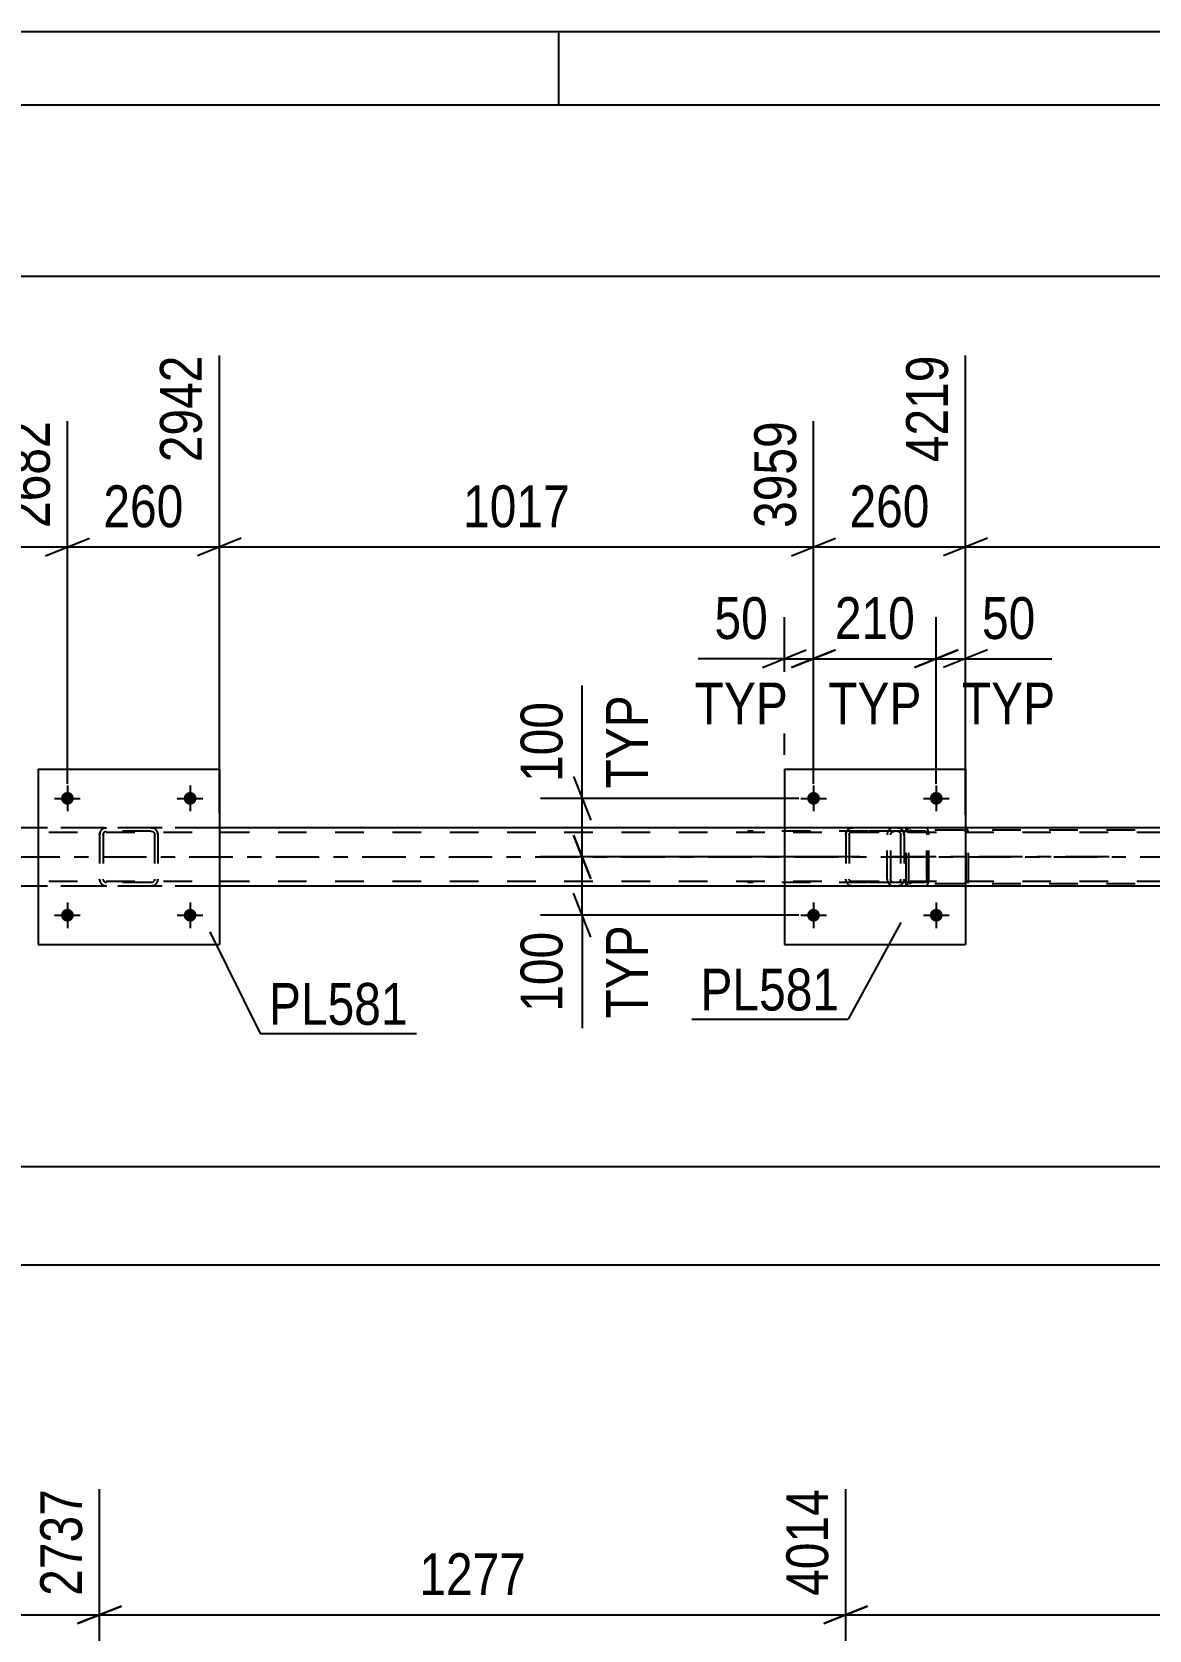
# Model space of a CAD drawing. Header units: millimetres. Extents: x 0 to 841, y 0 to 594.
# Drawn here: x 174.9 to 251.4, y 484.6 to 594 of the extents above; entities that cross this region are included whole.
import ezdxf

# ---------------------------------------------------------------- set-up
doc = ezdxf.new("R2010")
doc.units = ezdxf.units.MM
doc.linetypes.add('DXK_LINE_DOT2', pattern=[3.9198, 1.9599, -1.9599])
doc.linetypes.add('DXK_LINE_DOT3', pattern=[5.9187, 2.979, -0.9799, 0.9799, -0.9799])
doc.styles.add('Arial Narrow', font='ARIALN.TTF', dxfattribs={"height": 0.2})

# ---------------------------------------------------------------- blocks, each defined once
blk = doc.blocks.new('Unknown-815137511-1135 - 13993')
at = {"color": 5, "linetype": 'Continuous'}
for p, q in [((841, 594), (0, 594)), ((211, 589), (211, 594)), ((836, 589), (5, 589))]:
    blk.add_line(p, q, dxfattribs=at)
blk = doc.blocks.new('Bolt-815137511-2460 - 2456')
at = {"linetype": 'Continuous'}
for points in [[(177.8, 541.54, -1), (176.92, 541.54, -1)], [(186.2, 541.54, -1), (185.32, 541.54, -1)]]:
    blk.add_hatch(color=1, dxfattribs=at).paths.add_polyline_path(points)
at = {"color": 1, "linetype": 'Continuous'}
for p, q in [((176.48, 541.54), (178.24, 541.54)), ((177.36, 542.42), (177.36, 540.66)), ((184.88, 541.54), (186.64, 541.54)), ((185.76, 542.42), (185.76, 540.66))]:
    blk.add_line(p, q, dxfattribs=at)
blk = doc.blocks.new('Bolt-815137511-2461 - 2456')
at = {"linetype": 'Continuous'}
for points in [[(177.8, 533.54, -1), (176.92, 533.54, -1)], [(186.2, 533.54, -1), (185.32, 533.54, -1)]]:
    blk.add_hatch(color=1, dxfattribs=at).paths.add_polyline_path(points)
at = {"color": 1, "linetype": 'Continuous'}
for p, q in [((177.36, 534.42), (177.36, 532.66)), ((185.76, 534.42), (185.76, 532.66)), ((176.48, 533.54), (178.24, 533.54)), ((184.88, 533.54), (186.64, 533.54))]:
    blk.add_line(p, q, dxfattribs=at)
blk = doc.blocks.new('Bolt-815137511-2462 - 2456')
at = {"linetype": 'Continuous'}
for points in [[(228.88, 541.54, -1), (228, 541.54, -1)], [(237.28, 541.54, -1), (236.4, 541.54, -1)]]:
    blk.add_hatch(color=1, dxfattribs=at).paths.add_polyline_path(points)
at = {"color": 1, "linetype": 'Continuous'}
for p, q in [((227.56, 541.54), (229.32, 541.54)), ((228.44, 542.42), (228.44, 540.66)), ((235.96, 541.54), (237.72, 541.54)), ((236.84, 542.42), (236.84, 540.66))]:
    blk.add_line(p, q, dxfattribs=at)
blk = doc.blocks.new('Bolt-815137511-2463 - 2456')
at = {"linetype": 'Continuous'}
for points in [[(228.88, 533.54, -1), (228, 533.54, -1)], [(237.28, 533.54, -1), (236.4, 533.54, -1)]]:
    blk.add_hatch(color=1, dxfattribs=at).paths.add_polyline_path(points)
at = {"color": 1, "linetype": 'Continuous'}
for p, q in [((228.44, 534.42), (228.44, 532.66)), ((236.84, 534.42), (236.84, 532.66)), ((227.56, 533.54), (229.32, 533.54)), ((235.96, 533.54), (237.72, 533.54))]:
    blk.add_line(p, q, dxfattribs=at)
blk = doc.blocks.new('Part-815137511-2602 - 2456')
at = {"color": 2, "linetype": 'Continuous'}
for p, q in [((175.36, 539.53), (153.8, 539.53)), ((226.44, 539.53), (187.76, 539.53)), ((277.53, 539.53), (238.84, 539.53)), ((175.36, 535.53), (153.65, 535.53)), ((226.44, 535.53), (187.76, 535.53)), ((277.53, 535.53), (238.84, 535.53))]:
    blk.add_line(p, q, dxfattribs=at)
at = {"color": 7, "linetype": 'DXK_LINE_DOT2'}
for p, q in [((715.87, 539.53), (175.36, 539.53)), ((187.76, 539.53), (175.36, 539.53)), ((238.84, 539.53), (226.44, 539.53)), ((718.99, 539.21), (114.68, 539.21)), ((718.99, 535.85), (114.68, 535.85)), ((715.87, 535.53), (175.36, 535.53)), ((187.76, 535.53), (175.36, 535.53)), ((238.84, 535.53), (226.44, 535.53))]:
    blk.add_line(p, q, dxfattribs=at)
at = {"color": 7, "linetype": 'DXK_LINE_DOT3'}
blk.add_line((114.68, 537.53), (718.99, 537.53), dxfattribs=at)
blk = doc.blocks.new('Part-815137511-2502 - 2456')
at = {"color": 2, "linetype": 'Continuous'}
for p, q in [((175.36, 543.53), (175.36, 531.53)), ((175.36, 543.53), (187.76, 543.53)), ((187.76, 543.53), (187.76, 531.53)), ((175.36, 531.53), (187.76, 531.53))]:
    blk.add_line(p, q, dxfattribs=at)
blk = doc.blocks.new('Part-815137511-2503 - 2456')
at = {"color": 7, "linetype": 'DXK_LINE_DOT2'}
for p, q in [((179.86, 539.5), (180.04, 539.53)), ((180.04, 539.53), (179.86, 539.5)), ((179.95, 539.28), (180.04, 539.29)), ((183.08, 539.53), (180.04, 539.53)), ((183.08, 539.29), (180.04, 539.29)), ((183.08, 539.53), (183.27, 539.5)), ((183.27, 539.5), (183.08, 539.53)), ((183.08, 539.29), (183.18, 539.28)), ((179.56, 539.05), (179.6, 539.24)), ((179.6, 539.24), (179.56, 539.05)), ((179.56, 539.05), (179.56, 536.01)), ((179.8, 539.05), (179.82, 539.15)), ((179.8, 539.05), (179.8, 536.01)), ((179.82, 539.15), (179.87, 539.22)), ((179.87, 539.22), (179.95, 539.28)), ((183.18, 539.28), (183.25, 539.22)), ((183.25, 539.22), (183.31, 539.15)), ((183.31, 539.15), (183.32, 539.05)), ((183.32, 539.05), (183.32, 536.01)), ((183.53, 539.24), (183.56, 539.05)), ((183.56, 539.05), (183.53, 539.24)), ((183.56, 539.05), (183.56, 536.01)), ((179.6, 535.83), (179.56, 536.01)), ((179.56, 536.01), (179.6, 535.83)), ((179.82, 535.92), (179.8, 536.01)), ((183.32, 536.01), (183.31, 535.92)), ((183.56, 536.01), (183.53, 535.83)), ((183.53, 535.83), (183.56, 536.01)), ((179.87, 535.84), (179.82, 535.92)), ((180.04, 535.53), (179.86, 535.57)), ((179.86, 535.57), (180.04, 535.53)), ((179.95, 535.79), (179.87, 535.84)), ((180.04, 535.77), (179.95, 535.79)), ((183.08, 535.77), (180.04, 535.77)), ((183.08, 535.53), (180.04, 535.53)), ((183.18, 535.79), (183.08, 535.77)), ((183.27, 535.57), (183.08, 535.53)), ((183.08, 535.53), (183.27, 535.57)), ((183.25, 535.84), (183.18, 535.79)), ((183.31, 535.92), (183.25, 535.84))]:
    blk.add_line(p, q, dxfattribs=at)
at = {"color": 7, "linetype": 'DXK_LINE_DOT3'}
blk.add_line((181.56, 537.53), (181.56, 537.53), dxfattribs=at)
at = {"color": 7, "linetype": 'DXK_LINE_DOT2'}
for centre, start, end in [((180.04, 539.05), 112.5, 157.5), ((180.04, 539.05), 112.5, 157.5), ((183.08, 539.05), 22.5, 67.5), ((183.08, 539.05), 22.5, 67.5), ((180.04, 536.01), 202.5, 247.5), ((180.04, 536.01), 202.5, 247.5), ((183.08, 536.01), 292.5, 337.5), ((183.08, 536.01), 292.5, 337.5)]:
    blk.add_arc(centre, 0.48, start, end, dxfattribs=at)
blk = doc.blocks.new('Part-815137511-2508 - 2456')
at = {"color": 2, "linetype": 'Continuous'}
for p, q in [((226.44, 543.53), (226.44, 531.53)), ((226.44, 543.53), (238.84, 543.53)), ((238.84, 543.53), (238.84, 531.53)), ((226.44, 531.53), (238.84, 531.53))]:
    blk.add_line(p, q, dxfattribs=at)
blk = doc.blocks.new('Part-815137511-2509 - 2456')
at = {"color": 7, "linetype": 'DXK_LINE_DOT2'}
for p, q in [((230.94, 539.5), (231.12, 539.53)), ((231.12, 539.53), (230.94, 539.5)), ((231.03, 539.28), (231.12, 539.29)), ((234.16, 539.53), (231.12, 539.53)), ((234.16, 539.29), (231.12, 539.29)), ((234.16, 539.53), (234.35, 539.5)), ((234.35, 539.5), (234.16, 539.53)), ((234.16, 539.29), (234.26, 539.28)), ((230.64, 539.05), (230.68, 539.24)), ((230.68, 539.24), (230.64, 539.05)), ((230.64, 539.05), (230.64, 536.01)), ((230.88, 539.05), (230.9, 539.15)), ((230.88, 539.05), (230.88, 536.01)), ((230.9, 539.15), (230.95, 539.22)), ((230.95, 539.22), (231.03, 539.28)), ((234.26, 539.28), (234.33, 539.22)), ((234.33, 539.22), (234.39, 539.15)), ((234.39, 539.15), (234.4, 539.05)), ((234.4, 539.05), (234.4, 536.01)), ((234.61, 539.24), (234.64, 539.05)), ((234.64, 539.05), (234.61, 539.24)), ((234.64, 539.05), (234.64, 536.01)), ((230.68, 535.83), (230.64, 536.01)), ((230.64, 536.01), (230.68, 535.83)), ((230.9, 535.92), (230.88, 536.01)), ((234.4, 536.01), (234.39, 535.92)), ((234.64, 536.01), (234.61, 535.83)), ((234.61, 535.83), (234.64, 536.01)), ((230.95, 535.84), (230.9, 535.92)), ((231.12, 535.53), (230.94, 535.57)), ((230.94, 535.57), (231.12, 535.53)), ((231.03, 535.79), (230.95, 535.84)), ((231.12, 535.77), (231.03, 535.79)), ((234.16, 535.77), (231.12, 535.77)), ((234.16, 535.53), (231.12, 535.53)), ((234.26, 535.79), (234.16, 535.77)), ((234.35, 535.57), (234.16, 535.53)), ((234.16, 535.53), (234.35, 535.57)), ((234.33, 535.84), (234.26, 535.79)), ((234.39, 535.92), (234.33, 535.84))]:
    blk.add_line(p, q, dxfattribs=at)
at = {"color": 7, "linetype": 'DXK_LINE_DOT3'}
blk.add_line((232.64, 537.53), (232.64, 537.53), dxfattribs=at)
at = {"color": 7, "linetype": 'DXK_LINE_DOT2'}
for centre, start, end in [((231.12, 539.05), 112.5, 157.5), ((231.12, 539.05), 112.5, 157.5), ((234.16, 539.05), 22.5, 67.5), ((234.16, 539.05), 22.5, 67.5), ((231.12, 536.01), 202.5, 247.5), ((231.12, 536.01), 202.5, 247.5), ((234.16, 536.01), 292.5, 337.5), ((234.16, 536.01), 292.5, 337.5)]:
    blk.add_arc(centre, 0.48, start, end, dxfattribs=at)
blk = doc.blocks.new('Part-815137511-2651 - 2456')
at = {"color": 7, "linetype": 'DXK_LINE_DOT2'}
for p, q in [((234.82, 539.34), (234.79, 539.21)), ((234.97, 539.28), (235.01, 539.33)), ((235.13, 539.53), (235, 539.51)), ((235.01, 539.33), (235.07, 539.36)), ((235.07, 539.36), (235.13, 539.37)), ((250.46, 539.53), (235.13, 539.53)), ((250.46, 539.37), (235.13, 539.37)), ((238.84, 539.51), (238.71, 539.53)), ((238.71, 539.37), (238.77, 539.36)), ((238.77, 539.36), (238.83, 539.33)), ((238.83, 539.33), (238.86, 539.28)), ((239.05, 539.21), (239.02, 539.34)), ((234.79, 535.85), (234.79, 539.21)), ((234.96, 539.21), (234.97, 539.28)), ((234.96, 535.85), (234.96, 539.21)), ((238.86, 539.28), (238.88, 539.21)), ((238.88, 535.85), (238.88, 539.21)), ((239.05, 535.85), (239.05, 539.21)), ((234.79, 535.85), (234.82, 535.73)), ((234.97, 535.79), (234.96, 535.85)), ((235.01, 535.74), (234.97, 535.79)), ((235, 535.56), (235.13, 535.53)), ((235.07, 535.71), (235.01, 535.74)), ((235.13, 535.69), (235.07, 535.71)), ((250.46, 535.69), (235.13, 535.69)), ((250.46, 535.53), (235.13, 535.53)), ((238.77, 535.71), (238.71, 535.69)), ((238.71, 535.53), (238.84, 535.56)), ((238.83, 535.74), (238.77, 535.71)), ((238.86, 535.79), (238.83, 535.74)), ((238.88, 535.85), (238.86, 535.79)), ((239.02, 535.73), (239.05, 535.85))]:
    blk.add_line(p, q, dxfattribs=at)
at = {"color": 7, "linetype": 'DXK_LINE_DOT3'}
blk.add_line((248.67, 537.53), (233.5, 537.53), dxfattribs=at)
at = {"color": 7, "linetype": 'DXK_LINE_DOT2'}
for centre, start, end in [((235.12, 539.2), 110.7583, 155.68), ((238.72, 539.2), 24.32, 69.2417), ((235.12, 535.87), 204.32, 249.2417)]:
    blk.add_arc(centre, 0.331, start, end, dxfattribs=at)
blk = doc.blocks.new('Part-815137511-2664 - 2456')
at = {"color": 7, "linetype": 'DXK_LINE_DOT2'}
for p, q in [((236.07, 539.53), (223.91, 539.53)), ((236.07, 539.29), (223.91, 539.29)), ((233.98, 539.53), (233.78, 539.5)), ((233.88, 539.28), (233.98, 539.29)), ((234.79, 539.29), (234.79, 539.53)), ((236.17, 539.5), (236.07, 539.53)), ((236.07, 539.29), (236.12, 539.28)), ((236.26, 539.39), (236.17, 539.5)), ((236.32, 539.24), (236.26, 539.39)), ((233.51, 539.24), (233.47, 539.05)), ((233.47, 536.01), (233.47, 539.05)), ((233.72, 539.05), (233.74, 539.15)), ((233.72, 536.01), (233.72, 539.05)), ((233.74, 539.15), (233.8, 539.22)), ((233.8, 539.22), (233.88, 539.28)), ((236.12, 539.28), (236.16, 539.22)), ((236.16, 539.22), (236.19, 539.15)), ((236.19, 539.15), (236.2, 539.05)), ((236.2, 536.01), (236.2, 539.05)), ((236.34, 539.05), (236.32, 539.24)), ((236.34, 536.01), (236.34, 539.05)), ((233.47, 536.01), (233.51, 535.83)), ((233.74, 535.92), (233.72, 536.01)), ((236.2, 536.01), (236.19, 535.92)), ((236.32, 535.83), (236.34, 536.01)), ((236.07, 535.77), (223.91, 535.77)), ((236.07, 535.53), (223.91, 535.53)), ((233.8, 535.84), (233.74, 535.92)), ((233.78, 535.57), (233.98, 535.53)), ((233.88, 535.79), (233.8, 535.84)), ((233.98, 535.77), (233.88, 535.79)), ((234.79, 535.53), (234.79, 535.77)), ((236.12, 535.79), (236.07, 535.77)), ((236.07, 535.53), (236.17, 535.57)), ((236.16, 535.84), (236.12, 535.79)), ((236.19, 535.92), (236.16, 535.84)), ((236.17, 535.57), (236.26, 535.67)), ((236.26, 535.67), (236.32, 535.83))]:
    blk.add_line(p, q, dxfattribs=at)
for centre, start, end in [((233.96, 539.04), 111.1941, 156.1506), ((233.96, 536.03), 203.8494, 248.8059)]:
    blk.add_arc(centre, 0.492, start, end, dxfattribs=at)
blk = doc.blocks.new('StraightDimension-815137511-10501 - 2456')
at = {"color": 7, "linetype": 'Continuous'}
for p, q in [((187.76, 540.53), (187.76, 571.86)), ((177.36, 542.54), (177.36, 567.36)), ((175.86, 558.15), (178.86, 559.35)), ((189.26, 559.35), (186.26, 558.15)), ((177.36, 558.75), (187.76, 558.75))]:
    blk.add_line(p, q, dxfattribs=at)
at = {"color": 0}
blk.add_wipeout([(185.91, 559.5), (185.91, 563.7), (179.22, 563.7), (179.22, 559.5)], dxfattribs=at)
at = {"color": 3, "style": 'Arial Narrow'}
blk.add_text('260', height=2.863, dxfattribs=at).set_placement((179.82, 560.1))
at = {"color": 0, "linetype": 'Continuous'}
blk.add_wipeout([(187.16, 572.46), (182.96, 572.46), (182.96, 563.95), (187.16, 563.95)], dxfattribs=at)
at = {"color": 3, "linetype": 'Continuous', "style": 'Arial Narrow'}
blk.add_text('2942', height=2.863, rotation=90.0002, dxfattribs=at).set_placement((186.56, 564.55))
blk = doc.blocks.new('StraightDimension-815137511-10502 - 2456')
at = {"color": 7, "linetype": 'Continuous'}
for p, q in [((153.8, 540.93), (153.8, 571.86)), ((177.36, 542.54), (177.36, 567.36)), ((155.3, 559.35), (152.3, 558.15)), ((175.86, 558.15), (178.86, 559.35)), ((153.8, 558.75), (177.36, 558.75))]:
    blk.add_line(p, q, dxfattribs=at)
at = {"color": 0}
blk.add_wipeout([(168.93, 559.5), (168.93, 563.7), (162.24, 563.7), (162.24, 559.5)], dxfattribs=at)
at = {"color": 3, "style": 'Arial Narrow'}
blk.add_text('589', height=2.863, dxfattribs=at).set_placement((162.84, 560.1))
at = {"color": 0, "linetype": 'Continuous'}
blk.add_wipeout([(176.76, 567.96), (172.56, 567.96), (172.56, 559.45), (176.76, 559.45)], dxfattribs=at)
at = {"color": 3, "linetype": 'Continuous', "style": 'Arial Narrow'}
blk.add_text('2682', height=2.863, rotation=90.0002, dxfattribs=at).set_placement((176.16, 560.05))
blk = doc.blocks.new('StraightDimension-815137511-2776 - 2456')
at = {"color": 7, "linetype": 'Continuous'}
blk.add_line((89.45, 509.62), (718.99, 509.62), dxfattribs=at)
blk = doc.blocks.new('StraightDimension-815137511-2845 - 2456')
at = {"color": 7, "linetype": 'Continuous'}
for p, q in [((212, 539.03), (213.2, 536.03)), ((231.64, 537.53), (209.75, 537.53)), ((212.6, 533.54), (212.6, 537.53)), ((213.2, 532.04), (212, 535.04)), ((227.44, 533.54), (209.75, 533.54)), ((212.6, 533.54), (212.6, 525.8)), ((212.6, 533.54), (212.6, 525.8))]:
    blk.add_line(p, q, dxfattribs=at)
at = {"color": 0}
blk.add_wipeout([(211.85, 533.01), (207.65, 533.01), (207.65, 526.33), (211.85, 526.33)], dxfattribs=at)
at = {"color": 0, "linetype": 'Continuous'}
blk.add_wipeout([(217.7, 533.46), (213.5, 533.46), (213.5, 525.87), (217.7, 525.87)], dxfattribs=at)
at = {"color": 3, "style": 'Arial Narrow'}
blk.add_text('100', height=2.863, rotation=90.0002, dxfattribs=at).set_placement((211.25, 526.93))
at = {"color": 3, "linetype": 'Continuous', "style": 'Arial Narrow'}
blk.add_text('TYP', height=2.863, rotation=90.0002, dxfattribs=at).set_placement((217.1, 526.47))
blk = doc.blocks.new('StraightDimension-815137511-2868 - 2456')
at = {"color": 7, "linetype": 'Continuous'}
for p, q in [((212.6, 541.54), (212.6, 549.27)), ((212.6, 541.54), (212.6, 549.27)), ((212, 543.04), (213.2, 540.04)), ((227.44, 541.54), (209.75, 541.54)), ((212.6, 537.53), (212.6, 541.54)), ((213.2, 536.03), (212, 539.03)), ((231.64, 537.53), (209.75, 537.53))]:
    blk.add_line(p, q, dxfattribs=at)
at = {"color": 0, "linetype": 'Continuous'}
blk.add_wipeout([(217.7, 549.2), (213.5, 549.2), (213.5, 541.61), (217.7, 541.61)], dxfattribs=at)
at = {"color": 0}
blk.add_wipeout([(211.85, 548.74), (207.65, 548.74), (207.65, 542.06), (211.85, 542.06)], dxfattribs=at)
at = {"color": 3, "linetype": 'Continuous', "style": 'Arial Narrow'}
blk.add_text('TYP', height=2.863, rotation=90.0002, dxfattribs=at).set_placement((217.1, 542.21))
at = {"color": 3, "style": 'Arial Narrow'}
blk.add_text('100', height=2.863, rotation=90.0002, dxfattribs=at).set_placement((211.25, 542.66))
blk = doc.blocks.new('StraightDimension-815137511-2892 - 2456')
at = {"color": 7, "linetype": 'Continuous'}
for p, q in [((236.84, 542.54), (236.84, 553.95)), ((238.84, 544.53), (238.84, 553.95)), ((235.34, 550.5), (238.34, 551.7)), ((240.34, 551.7), (237.34, 550.5)), ((236.84, 551.1), (238.84, 551.1)), ((238.84, 551.1), (244.75, 551.1)), ((238.84, 551.1), (244.75, 551.1))]:
    blk.add_line(p, q, dxfattribs=at)
at = {"color": 0}
blk.add_wipeout([(244.23, 551.85), (244.23, 556.05), (239.37, 556.05), (239.37, 551.85)], dxfattribs=at)
at = {"color": 0, "linetype": 'Continuous'}
blk.add_wipeout([(245.59, 546), (245.59, 550.2), (238, 550.2), (238, 546)], dxfattribs=at)
at = {"color": 3, "style": 'Arial Narrow'}
blk.add_text('50', height=2.863, dxfattribs=at).set_placement((239.97, 552.45))
at = {"color": 3, "linetype": 'Continuous', "style": 'Arial Narrow'}
blk.add_text('TYP', height=2.863, dxfattribs=at).set_placement((238.6, 546.6))
blk = doc.blocks.new('StraightDimension-815137511-2905 - 2456')
at = {"color": 7, "linetype": 'Continuous'}
for p, q in [((228.44, 542.54), (228.44, 553.95)), ((236.84, 542.54), (236.84, 553.95)), ((226.94, 550.5), (229.94, 551.7)), ((238.34, 551.7), (235.34, 550.5)), ((228.44, 551.1), (236.84, 551.1))]:
    blk.add_line(p, q, dxfattribs=at)
at = {"color": 0}
blk.add_wipeout([(235.99, 551.85), (235.99, 556.05), (229.3, 556.05), (229.3, 551.85)], dxfattribs=at)
at = {"color": 0, "linetype": 'Continuous'}
blk.add_wipeout([(236.44, 546), (236.44, 550.2), (228.85, 550.2), (228.85, 546)], dxfattribs=at)
at = {"color": 3, "style": 'Arial Narrow'}
blk.add_text('210', height=2.863, dxfattribs=at).set_placement((229.9, 552.45))
at = {"color": 3, "linetype": 'Continuous', "style": 'Arial Narrow'}
blk.add_text('TYP', height=2.863, dxfattribs=at).set_placement((229.45, 546.6))
blk = doc.blocks.new('StraightDimension-815137511-2921 - 2456')
at = {"color": 7, "linetype": 'Continuous'}
for p, q in [((226.44, 544.53), (226.44, 553.95)), ((228.44, 542.54), (228.44, 553.95)), ((224.94, 550.5), (227.94, 551.7)), ((229.94, 551.7), (226.94, 550.5)), ((226.44, 551.1), (220.54, 551.1)), ((226.44, 551.1), (220.54, 551.1)), ((226.44, 551.1), (228.44, 551.1))]:
    blk.add_line(p, q, dxfattribs=at)
at = {"color": 0}
blk.add_wipeout([(225.92, 551.85), (225.92, 556.05), (221.06, 556.05), (221.06, 551.85)], dxfattribs=at)
at = {"color": 0, "linetype": 'Continuous'}
blk.add_wipeout([(227.29, 546), (227.29, 550.2), (219.7, 550.2), (219.7, 546)], dxfattribs=at)
at = {"color": 3, "style": 'Arial Narrow'}
blk.add_text('50', height=2.863, dxfattribs=at).set_placement((221.66, 552.45))
at = {"color": 3, "linetype": 'Continuous', "style": 'Arial Narrow'}
blk.add_text('TYP', height=2.863, dxfattribs=at).set_placement((220.3, 546.6))
blk = doc.blocks.new('StraightDimension-815137511-2935 - 2456')
at = {"color": 7, "linetype": 'Continuous'}
blk.add_line((88.81, 577.29), (719.63, 577.29), dxfattribs=at)
blk = doc.blocks.new('StraightDimension-815137511-2958 - 2456')
at = {"color": 7, "linetype": 'Continuous'}
blk.add_line((153.65, 516.33), (718.99, 516.33), dxfattribs=at)
blk = doc.blocks.new('StraightDimension-815137511-10498 - 2456')
at = {"color": 7, "linetype": 'Continuous'}
for p, q in [((238.84, 540.44), (238.84, 571.86)), ((279.53, 542.54), (279.53, 567.36)), ((240.34, 559.35), (237.34, 558.15)), ((278.03, 558.15), (281.03, 559.35)), ((238.84, 558.75), (279.53, 558.75))]:
    blk.add_line(p, q, dxfattribs=at)
at = {"color": 0}
blk.add_wipeout([(263.44, 559.5), (263.44, 563.7), (254.93, 563.7), (254.93, 559.5)], dxfattribs=at)
at = {"color": 3, "style": 'Arial Narrow'}
blk.add_text('1017', height=2.863, dxfattribs=at).set_placement((255.53, 560.1))
at = {"color": 0, "linetype": 'Continuous'}
blk.add_wipeout([(278.93, 567.96), (274.73, 567.96), (274.73, 559.45), (278.93, 559.45)], dxfattribs=at)
at = {"color": 3, "linetype": 'Continuous', "style": 'Arial Narrow'}
blk.add_text('5236', height=2.863, rotation=90.0002, dxfattribs=at).set_placement((278.33, 560.05))
blk = doc.blocks.new('StraightDimension-815137511-10499 - 2456')
at = {"color": 7, "linetype": 'Continuous'}
for p, q in [((238.84, 540.44), (238.84, 571.86)), ((228.44, 542.54), (228.44, 567.36)), ((226.94, 558.15), (229.94, 559.35)), ((240.34, 559.35), (237.34, 558.15)), ((228.44, 558.75), (238.84, 558.75))]:
    blk.add_line(p, q, dxfattribs=at)
at = {"color": 0}
blk.add_wipeout([(236.99, 559.5), (236.99, 563.7), (230.3, 563.7), (230.3, 559.5)], dxfattribs=at)
at = {"color": 3, "style": 'Arial Narrow'}
blk.add_text('260', height=2.863, dxfattribs=at).set_placement((230.9, 560.1))
at = {"color": 0, "linetype": 'Continuous'}
blk.add_wipeout([(238.24, 572.46), (234.04, 572.46), (234.04, 563.95), (238.24, 563.95)], dxfattribs=at)
at = {"color": 3, "linetype": 'Continuous', "style": 'Arial Narrow'}
blk.add_text('4219', height=2.863, rotation=90.0002, dxfattribs=at).set_placement((237.64, 564.55))
blk = doc.blocks.new('StraightDimension-815137511-10500 - 2456')
at = {"color": 7, "linetype": 'Continuous'}
for p, q in [((187.76, 540.53), (187.76, 571.86)), ((228.44, 542.54), (228.44, 567.36)), ((189.26, 559.35), (186.26, 558.15)), ((226.94, 558.15), (229.94, 559.35)), ((187.76, 558.75), (228.44, 558.75))]:
    blk.add_line(p, q, dxfattribs=at)
at = {"color": 0}
blk.add_wipeout([(212.36, 559.5), (212.36, 563.7), (203.85, 563.7), (203.85, 559.5)], dxfattribs=at)
at = {"color": 3, "style": 'Arial Narrow'}
blk.add_text('1017', height=2.863, dxfattribs=at).set_placement((204.45, 560.1))
at = {"color": 0, "linetype": 'Continuous'}
blk.add_wipeout([(227.84, 567.96), (223.64, 567.96), (223.64, 559.45), (227.84, 559.45)], dxfattribs=at)
at = {"color": 3, "linetype": 'Continuous', "style": 'Arial Narrow'}
blk.add_text('3959', height=2.863, rotation=90.0002, dxfattribs=at).set_placement((227.24, 560.05))
blk = doc.blocks.new('StraightDimension-815137511-11086 - 3456')
at = {"color": 7, "linetype": 'Continuous'}
for p, q in [((230.64, 452.15), (230.64, 494.26)), ((281.73, 452.15), (281.73, 494.26)), ((232.14, 486.25), (229.14, 485.05)), ((280.23, 485.05), (283.23, 486.25)), ((230.64, 485.65), (281.73, 485.65))]:
    blk.add_line(p, q, dxfattribs=at)
at = {"color": 0}
blk.add_wipeout([(260.44, 486.4), (260.44, 490.6), (251.93, 490.6), (251.93, 486.4)], dxfattribs=at)
at = {"color": 3, "style": 'Arial Narrow'}
blk.add_text('1277', height=2.863, dxfattribs=at).set_placement((252.53, 487))
at = {"color": 0, "linetype": 'Continuous'}
blk.add_wipeout([(281.13, 494.86), (276.93, 494.86), (276.93, 486.35), (281.13, 486.35)], dxfattribs=at)
at = {"color": 3, "linetype": 'Continuous', "style": 'Arial Narrow'}
blk.add_text('5291', height=2.863, rotation=90.0002, dxfattribs=at).set_placement((280.53, 486.95))
blk = doc.blocks.new('StraightDimension-815137511-11088 - 3456')
at = {"color": 7, "linetype": 'Continuous'}
for p, q in [((128.48, 452.15), (128.48, 494.26)), ((179.56, 452.15), (179.56, 494.26)), ((129.98, 486.25), (126.98, 485.05)), ((178.06, 485.05), (181.06, 486.25)), ((128.48, 485.65), (179.56, 485.65))]:
    blk.add_line(p, q, dxfattribs=at)
at = {"color": 0}
blk.add_wipeout([(158.28, 486.4), (158.28, 490.6), (149.77, 490.6), (149.77, 486.4)], dxfattribs=at)
at = {"color": 3, "style": 'Arial Narrow'}
blk.add_text('1277', height=2.863, dxfattribs=at).set_placement((150.37, 487))
at = {"color": 0, "linetype": 'Continuous'}
blk.add_wipeout([(178.96, 494.86), (174.76, 494.86), (174.76, 486.35), (178.96, 486.35)], dxfattribs=at)
at = {"color": 3, "linetype": 'Continuous', "style": 'Arial Narrow'}
blk.add_text('2737', height=2.863, rotation=90.0002, dxfattribs=at).set_placement((178.36, 486.95))
blk = doc.blocks.new('StraightDimension-815137511-11087 - 3456')
at = {"color": 7, "linetype": 'Continuous'}
for p, q in [((179.56, 452.15), (179.56, 494.26)), ((230.64, 452.15), (230.64, 494.26)), ((181.06, 486.25), (178.06, 485.05)), ((229.14, 485.05), (232.14, 486.25)), ((179.56, 485.65), (230.64, 485.65))]:
    blk.add_line(p, q, dxfattribs=at)
at = {"color": 0}
blk.add_wipeout([(209.36, 486.4), (209.36, 490.6), (200.85, 490.6), (200.85, 486.4)], dxfattribs=at)
at = {"color": 3, "style": 'Arial Narrow'}
blk.add_text('1277', height=2.863, dxfattribs=at).set_placement((201.45, 487))
at = {"color": 0, "linetype": 'Continuous'}
blk.add_wipeout([(230.04, 494.86), (225.84, 494.86), (225.84, 486.35), (230.04, 486.35)], dxfattribs=at)
at = {"color": 3, "linetype": 'Continuous', "style": 'Arial Narrow'}
blk.add_text('4014', height=2.863, rotation=90.0002, dxfattribs=at).set_placement((229.44, 486.95))
blk = doc.blocks.new('Mark-815137511-2498 - 2456')
at = {"color": 30, "linetype": 'Continuous'}
for p, q in [((187.11, 532.4), (190.56, 525.44)), ((190.56, 525.44), (201.26, 525.44))]:
    blk.add_line(p, q, dxfattribs=at)
at = {"color": 0}
blk.add_wipeout([(200.66, 526.04), (200.66, 529.04), (191.16, 529.04), (191.16, 526.04)], dxfattribs=at)
blk.add_wipeout([(200.66, 526.04), (200.66, 529.04), (191.16, 529.04), (191.16, 526.04)], dxfattribs=at)
at = {"color": 3, "style": 'Arial Narrow'}
blk.add_text('PL581', height=2.863, dxfattribs=at).set_placement((191.16, 526.04))
blk = doc.blocks.new('Mark-815137511-2504 - 2456')
at = {"color": 30, "linetype": 'Continuous'}
for p in [(234.42, 533.05), (220.1, 526.42)]:
    blk.add_line(p, (230.8, 526.42), dxfattribs=at)
at = {"color": 0}
blk.add_wipeout([(230.2, 527.02), (230.2, 530.02), (220.7, 530.02), (220.7, 527.02)], dxfattribs=at)
blk.add_wipeout([(230.2, 527.02), (230.2, 530.02), (220.7, 530.02), (220.7, 527.02)], dxfattribs=at)
at = {"color": 3, "style": 'Arial Narrow'}
blk.add_text('PL581', height=2.863, dxfattribs=at).set_placement((220.7, 527.02))

msp = doc.modelspace()

# ---------------------------------------------------------------- block references
for name in ['Unknown-815137511-1135 - 13993', 'Part-815137511-2502 - 2456', 'Part-815137511-2508 - 2456', 'Bolt-815137511-2460 - 2456', 'Bolt-815137511-2462 - 2456', 'Part-815137511-2602 - 2456', 'Part-815137511-2503 - 2456', 'Part-815137511-2664 - 2456', 'Part-815137511-2509 - 2456', 'Part-815137511-2651 - 2456', 'Bolt-815137511-2461 - 2456', 'Bolt-815137511-2463 - 2456']:
    msp.add_blockref(name, (0, 0))

# ---------------------------------------------------------------- next in the draw order: block references
for name in ['StraightDimension-815137511-10501 - 2456', 'StraightDimension-815137511-2892 - 2456', 'StraightDimension-815137511-2776 - 2456', 'StraightDimension-815137511-11088 - 3456', 'StraightDimension-815137511-11086 - 3456']:
    msp.add_blockref(name, (0, 0))

# ---------------------------------------------------------------- next in the draw order: block references
for name in ['StraightDimension-815137511-10502 - 2456', 'StraightDimension-815137511-2845 - 2456', 'StraightDimension-815137511-11087 - 3456']:
    msp.add_blockref(name, (0, 0))

# ---------------------------------------------------------------- next in the draw order: block references
for name in ['StraightDimension-815137511-2868 - 2456', 'StraightDimension-815137511-2958 - 2456']:
    msp.add_blockref(name, (0, 0))

# ---------------------------------------------------------------- next in the draw order: block references
for name in ['StraightDimension-815137511-2905 - 2456', 'Mark-815137511-2504 - 2456', 'Mark-815137511-2498 - 2456']:
    msp.add_blockref(name, (0, 0))

# ---------------------------------------------------------------- next in the draw order: block references
msp.add_blockref('StraightDimension-815137511-2921 - 2456', (0, 0))

# ---------------------------------------------------------------- next in the draw order: block references
msp.add_blockref('StraightDimension-815137511-2935 - 2456', (0, 0))

# ---------------------------------------------------------------- next in the draw order: block references
msp.add_blockref('StraightDimension-815137511-10498 - 2456', (0, 0))

# ---------------------------------------------------------------- next in the draw order: block references
msp.add_blockref('StraightDimension-815137511-10499 - 2456', (0, 0))

# ---------------------------------------------------------------- next in the draw order: block references
msp.add_blockref('StraightDimension-815137511-10500 - 2456', (0, 0))

doc.saveas('drawing.dxf')
